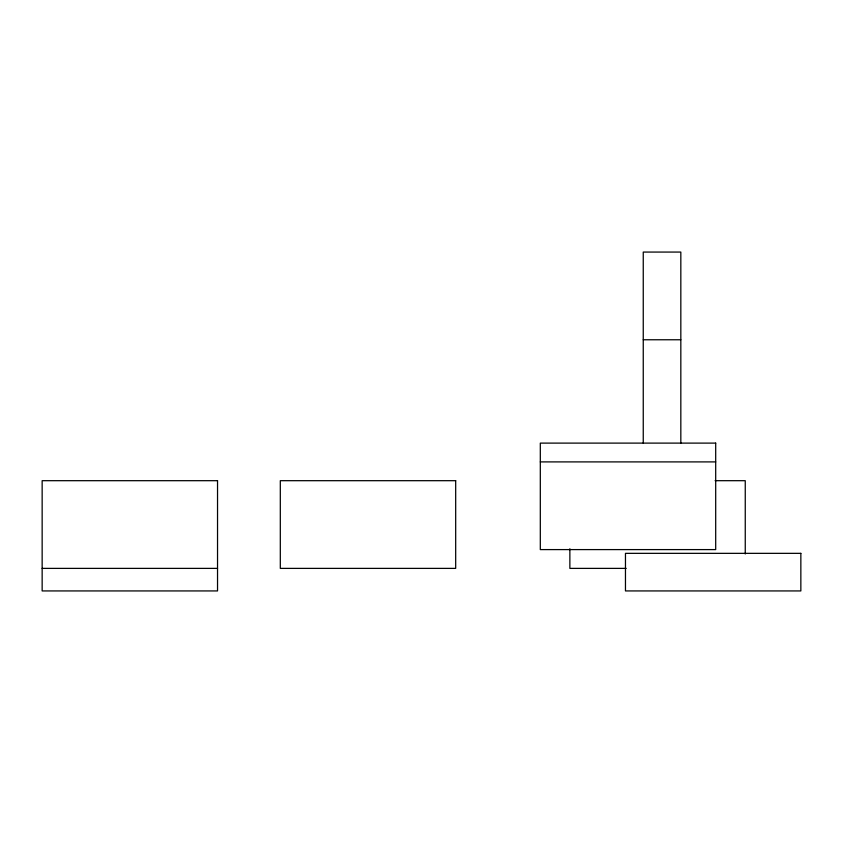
<?xml version="1.0" encoding="UTF-8"?>
<svg xmlns="http://www.w3.org/2000/svg" width="843" height="843" viewBox="0 0 843 843"><rect width="100%" height="100%" fill="white"/><g stroke="black" fill="none" stroke-linecap="round" stroke-linejoin="round"><path stroke-width="1.26" d="M643.251 339.761L680.828 339.761M540.31 461.901L715.696 461.901M715.106 480.689L745.254 480.689L745.254 553.988M42.15 568.382L217.536 568.382M626.191 568.382L569.868 568.382L569.868 548.751M680.828 443.112L680.828 252.068L643.251 252.068L643.251 443.112M715.696 443.112L540.31 443.112L540.31 549.594L715.696 549.594L715.696 443.112M217.536 480.689L42.15 480.689L42.15 590.932L217.536 590.932L217.536 480.689M455.684 480.689L280.308 480.689L280.308 568.382L455.684 568.382L455.684 480.689M800.85 553.345L625.464 553.345L625.464 590.932L800.85 590.932L800.85 553.345"/></g></svg>
